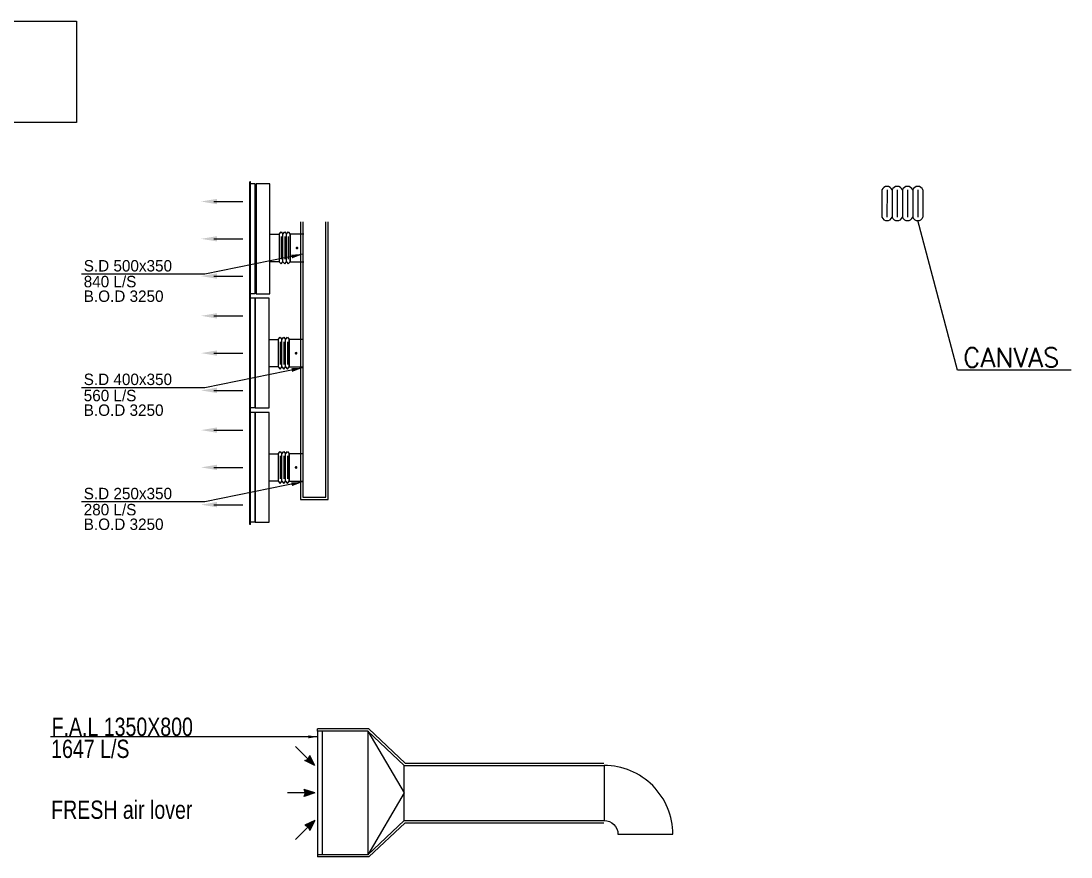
# Model space of a CAD drawing. Header units: millimetres. Extents: x -21221 to 1625077, y -149981 to 356550.
# Drawn here: x 797169 to 808658, y 228167 to 237311 of the extents above; entities that cross this region are included whole.
import ezdxf

# ---------------------------------------------------------------- set-up
doc = ezdxf.new("R2010")
doc.units = ezdxf.units.MM
doc.header["$LTSCALE"] = 1000
doc.header["$MEASUREMENT"] = 0
doc.layers.get('0').update_dxf_attribs({"linetype": 'CONTINUOUS'})
for name, color, linetype in [('01-MP01-ground floor$0$M-HVAC-FLEX', 10, 'CONTINUOUS'), ('11-F-A-DUCT', 11, 'CONTINUOUS'), ('12- S. & R.  DIFFUSER-GRILLES', 12, 'CONTINUOUS'), ('12-FLEXABLE', 12, 'CONTINUOUS'), ('3- SUPPLY DUCT', 3, 'CONTINUOUS'), ('4-DUCT-TEXT', 4, 'CONTINUOUS'), ('9- DUCT INSULATION', 9, 'CONTINUOUS'), ('9- DUCT SUPPORT', 9, 'CONTINUOUS'), ('ARNOT', 3, 'CONTINUOUS'), ('DIM-DPME-1-50', 10, 'CONTINUOUS'), ('DUCT', 3, 'CONTINUOUS')]:
    doc.layers.add(name, color=color, linetype=linetype)
doc.styles.add('DIM-DPME-1-50', font='romans.shx')
doc.styles.add('HASSAN', font='romans.shx')
doc.styles.add('ROMANS', font='romans.shx', dxfattribs={"width": 0.85})
doc.styles.add('STENCIL', font='stencil.shx')
doc.styles.add('TEXT-P', font='stencil.shx', dxfattribs={"height": 0.3})
doc.dimstyles.new('ARROW', dxfattribs={"dimscale": 0, "dimtxt": 125, "dimasz": 125, "dimexe": 20, "dimexo": 20, "dimgap": 15, "dimtad": 1, "dimdec": 0, "dimzin": 1, "dimdsep": 46, "dimtxsty": 'DIM-DPME-1-50', "dimblk": 'DIM-DPME-1-50', "dimcen": 1.25, "dimdle": 250, "dimclrd": 33, "dimclre": 33, "dimclrt": 4, "dimadec": 0, "dimazin": 2, "dimtfac": 1, "dimtdec": 0, "dimtmove": 0, "dimatfit": 3, "dimfxl": 1, "dimtolj": 1, "dimtzin": 0, "dimarcsym": 0})
doc.dimstyles.get("Standard").update_dxf_attribs({"dimtxt": 125, "dimasz": 200, "dimexe": 0.18, "dimexo": 0.0625, "dimgap": 0.09, "dimtad": 0, "dimtih": 1, "dimtoh": 1, "dimdec": 4, "dimlfac": 0.1, "dimzin": 0, "dimdsep": 46, "dimtxsty": 'ROMANS', "dimcen": 0.09, "dimclrd": 1, "dimclre": 1, "dimclrt": 256, "dimadec": 0, "dimazin": 0, "dimtfac": 1, "dimtdec": 4, "dimtofl": 0, "dimtmove": 0, "dimatfit": 3, "dimfxl": 1, "dimtolj": 1, "dimtzin": 0, "dimarcsym": 0})

# ---------------------------------------------------------------- blocks, each defined once
blk = doc.blocks.new('LBG')
at = {"layer": '12- S. & R.  DIFFUSER-GRILLES'}
for p, q in [((-10, -625), (-10, 625)), ((0, 625), (-10, 625)), ((0, -625), (0, 625)), ((50, 600), (0, 600)), ((50, -600), (50, 600)), ((0, -625), (-10, -625)), ((50, -600), (0, -600))]:
    blk.add_line(p, q, dxfattribs=at)
at = {"layer": '12- S. & R.  DIFFUSER-GRILLES', "color": 13}
for p, q in [((-403, 408), (-87, 408)), ((-403, 0), (-87, 0)), ((-403, -408), (-87, -408))]:
    blk.add_line(p, q, dxfattribs=at)
for points in [[(-368, 378), (-368, 437), (-543, 408)], [(-368, -29), (-368, 29), (-543, 0)], [(-368, -378), (-368, -437), (-543, -408)]]:
    blk.add_solid(points, dxfattribs=at)
blk = doc.blocks.new('DIM-DPME-1-50')
at = {"layer": 'DIM-DPME-1-50', "color": 4}
blk.add_line((0, 100.001), (0, -100.001), dxfattribs=at)
at = {"layer": 'DIM-DPME-1-50', "color": 5}
blk.add_line((70.711, 70.711), (-70.711, -70.711), dxfattribs=at)
at = {"layer": 'DIM-DPME-1-50'}
blk.add_line((100.001, 0), (-100.001, 0), dxfattribs=at)
blk = doc.blocks.new('01-MP01-ground floor$0$FLEX-CS371.49x300')
at = {"layer": '12-FLEXABLE', "color": 12}
for p, q in [((170, 175), (150, 150)), ((150, 150), (150, -150)), ((190, 150), (170, 175)), ((210, 175), (190, 150)), ((190, 150), (190, -150)), ((230, 150), (210, 175)), ((250, 175), (230, 150)), ((230, 150), (230, -150)), ((270, 150), (250, 175)), ((170, -175), (150, -150)), ((190, -150), (170, -175)), ((210, -175), (190, -150)), ((230, -150), (210, -175)), ((250, -175), (230, -150)), ((270, -150), (250, -175))]:
    blk.add_line(p, q, dxfattribs=at)
at = {"layer": '12-FLEXABLE', "color": 13}
for p, q in [((170, -126), (170, 123)), ((210, -126), (210, 123)), ((250, -126), (250, 123))]:
    blk.add_line(p, q, dxfattribs=at)
at = {"layer": '12-FLEXABLE', "color": 12}
for points in [[(0, -150), (150, -150), (150, 150), (0, 150)], [(371, -150), (270, -150), (270, 150), (371, 150)]]:
    blk.add_lwpolyline(points, dxfattribs=at)
blk.add_lwpolyline([(129, 107, 0, 0, 0), (78, 7, 15, 15, 1), (72, -7, 15, 15, 1), (78, 7, 0, 0, 0), (21, -107, 0, 0, 0)], format="xyseb", dxfattribs=at)
blk = doc.blocks.new('EL24F')
at = {"layer": '11-F-A-DUCT'}
blk.add_lwpolyline([(-150, -450, -0.414214), (0, -300), (0, 300, 0.414214), (-750, -450)], format="xyb", close=True, dxfattribs=at)

msp = doc.modelspace()

# ---------------------------------------------------------------- hatches: boundary and pattern name
for points in [[(800275.2, 229220.7), (800312.4, 229238.2), (800330, 229275.5), (800383.6, 229167.1)], [(800269, 228828.3), (800283, 228867.1), (800269, 228905.8), (800383.6, 228867.1)], [(800275.2, 228513.4), (800312.4, 228495.9), (800330, 228458.6), (800383.6, 228567.1)]]:
    msp.add_hatch(color=13).paths.add_polyline_path(points)

# ---------------------------------------------------------------- linework, layer by layer
at = {"color": 13}
for p, q in [((800312.4, 229238.2), (800173.3, 229377.3)), ((800275.2, 229220.7), (800312.4, 229238.2)), ((800383.6, 229167.1), (800275.2, 229220.7)), ((800312.4, 229238.2), (800330, 229275.5)), ((800383.6, 229167.1), (800330, 229275.5)), ((800283, 228867.1), (800086.2, 228867.1)), ((800383.6, 228867.1), (800269, 228905.8)), ((800283, 228867.1), (800269, 228905.8)), ((800383.6, 228867.1), (800269, 228828.3)), ((800269, 228828.3), (800283, 228867.1)), ((800383.6, 228567.1), (800275.2, 228513.4)), ((800383.6, 228567.1), (800330, 228458.6)), ((800312.4, 228495.9), (800173.3, 228356.8)), ((800275.2, 228513.4), (800312.4, 228495.9)), ((800312.4, 228495.9), (800330, 228458.6))]:
    msp.add_line(p, q, dxfattribs=at)
at = {"layer": '11-F-A-DUCT', "color": 9}
for p, q in [((800973.5, 229567.1), (800413.6, 229567.1)), ((800413.6, 229542.1), (800413.6, 229567.1)), ((801373.5, 229192.1), (800973.5, 229567.1)), ((801373.5, 229192.1), (803548, 229192.1)), ((801373.5, 228542.1), (800973.5, 228167.1)), ((801373.5, 228542.1), (803548, 228542.1)), ((800413.6, 228192.1), (800413.6, 228167.1)), ((800973.5, 228167.1), (800413.6, 228167.1))]:
    msp.add_line(p, q, dxfattribs=at)
at = {"layer": '11-F-A-DUCT'}
for p, q in [((800963.6, 229542.1), (800413.6, 229542.1)), ((800413.6, 229542.1), (800413.6, 228192.1)), ((800463.6, 229542.1), (800463.6, 228192.1)), ((800963.6, 229542.1), (800963.6, 228192.1)), ((801363.6, 229167.1), (800963.6, 229542.1)), ((800963.6, 229542.1), (801363.6, 228867.1)), ((801363.6, 229167.1), (803551, 229167.1)), ((801363.6, 228567.1), (801363.6, 229167.1)), ((801363.6, 228867.1), (800963.6, 228192.1)), ((801363.6, 228567.1), (800963.6, 228192.1)), ((801363.6, 228567.1), (803551, 228567.1)), ((800963.6, 228192.1), (800413.6, 228192.1))]:
    msp.add_line(p, q, dxfattribs=at)
at = {"layer": '3- SUPPLY DUCT'}
for p, q in [((800253.6, 235115.8), (800253.6, 232102.3)), ((800503.6, 232102.3), (800503.6, 235115.8)), ((800253.6, 232102.3), (800503.6, 232102.3))]:
    msp.add_line(p, q, dxfattribs=at)
for points in [[(799892.9, 235528.3), (799742.1, 235528.3), (799742.1, 234328.3), (799892.9, 234328.3)], [(799882.9, 234278.3), (799732.1, 234278.3), (799732.1, 233078.3), (799882.9, 233078.3)], [(799882.9, 233028.3), (799732.1, 233028.3), (799732.1, 231828.3), (799882.9, 231828.3)]]:
    msp.add_lwpolyline(points, close=True, dxfattribs=at)
at = {"layer": '4-DUCT-TEXT', "color": 33, "ltscale": 0.001}
msp.add_lwpolyline([(794136.6, 237310.5), (797775.1, 237310.5), (797775.1, 236200.3), (794136.6, 236200.3)], close=True, dxfattribs=at)
at = {"layer": '9- DUCT INSULATION'}
for p, q in [((800228.6, 235115.8), (800228.6, 232077.3)), ((800528.6, 232077.3), (800528.6, 235115.8)), ((800228.6, 232077.3), (800528.6, 232077.3))]:
    msp.add_line(p, q, dxfattribs=at)
at = {"layer": '9- DUCT SUPPORT'}
msp.add_line((800228.6, 233433.8), (800228.6, 233381.4), dxfattribs=at)
at = {"layer": 'ARNOT'}
for p, q in [((807416.4, 233490.7), (806982.5, 235127.2)), ((808658.4, 233490.7), (807416.4, 233490.7))]:
    msp.add_line(p, q, dxfattribs=at)
at = {"layer": 'DUCT', "color": 2}
for p, q in [((806588.8, 235463.9), (806588.7, 235164.7)), ((806645.1, 235463.9), (806645, 235164.7)), ((806701.3, 235463.9), (806701.2, 235164.7)), ((806757.6, 235463.9), (806757.5, 235164.7)), ((806813.8, 235463.9), (806813.7, 235164.7)), ((806870.1, 235463.9), (806870, 235164.7)), ((806926.3, 235463.9), (806926.2, 235164.7)), ((806982.6, 235463.9), (806982.5, 235164.7)), ((807038.8, 235463.9), (807038.7, 235164.7))]:
    msp.add_line(p, q, dxfattribs=at)
for centre, start, end in [((806645.1, 235440.5), 22.61986, 157.38014), ((806757.6, 235440.5), 22.61986, 157.38014), ((806870.1, 235440.5), 22.61986, 157.38014), ((806982.6, 235440.5), 22.61986, 157.38014), ((806645, 235188.2), 202.61986, 337.38014), ((806757.5, 235188.2), 202.61986, 337.38014), ((806870, 235188.2), 202.61986, 337.38014), ((806982.5, 235188.2), 202.61986, 337.38014)]:
    msp.add_arc(centre, 60.9, start, end, dxfattribs=at)

# ---------------------------------------------------------------- block references
at = {"layer": '01-MP01-ground floor$0$M-HVAC-FLEX', "rotation": 180}
for p in [(800264.4, 234828.3), (800254.4, 233677.3), (800254.4, 232427.3)]:
    msp.add_blockref('01-MP01-ground floor$0$FLEX-CS371.49x300', p, dxfattribs=at)
at = {"layer": '12- S. & R.  DIFFUSER-GRILLES'}
for p in [(799682.1, 234928.3), (799682.1, 233678.3), (799682.1, 232428.3)]:
    msp.add_blockref('LBG', p, dxfattribs=at)
at = {"layer": '3- SUPPLY DUCT', "rotation": 270}
msp.add_blockref('EL24F', (804001, 228417.1), dxfattribs=at)

# ---------------------------------------------------------------- texts
at = {"layer": '11-F-A-DUCT', "color": 4, "style": 'TEXT-P', "width": 0.8}
for s, p in [('F.A.L 1350X800', (797504, 229491.2)), ('1647 L/S', (797499.5, 229250)), ('FRESH air lover', (797499.5, 228584.3))]:
    msp.add_text(s, height=200, dxfattribs=at).set_placement(p)
at = {"layer": '4-DUCT-TEXT', "ltscale": 0.001, "style": 'STENCIL'}
for s, p in [('S.D 500x350', (797855.6, 234570.8)), ('840 L/S', (797855.6, 234398.3)), ('B.O.D 3250', (797855.6, 234238.3)), ('S.D 400x350', (797855.6, 233328.8)), ('560 L/S', (797855.6, 233151.8)), ('B.O.D 3250', (797855.6, 232991.8)), ('S.D 250x350', (797855.6, 232079.8)), ('280 L/S', (797855.6, 231903.8)), ('B.O.D 3250', (797855.6, 231743.8))]:
    msp.add_text(s, height=125, rotation=360, dxfattribs=at).set_placement(p)
at = {"layer": 'ARNOT', "style": 'HASSAN'}
msp.add_text('CANVAS', height=210, rotation=0.03878, dxfattribs=at).set_placement((807478.5, 233525.4))

# ---------------------------------------------------------------- leaders
at = {"layer": '11-F-A-DUCT', "color": 33}
msp.add_leader([(800413.6, 229481.2), (797492.6, 229481.2)], dimstyle='Standard', override={"dimasz": 100, "dimgap": 0.09, "dimtad": 0}, dxfattribs=at)
at = {"layer": '4-DUCT-TEXT', "ltscale": 0.001}
for points in [[(800253.6, 234759.8), (799179.5, 234541.7), (797829.6, 234541.7)], [(800253.6, 233517.8), (799179.5, 233299.7), (797829.6, 233299.7)], [(800253.6, 232268.8), (799179.5, 232050.7), (797829.6, 232050.7)]]:
    msp.add_leader(points, dimstyle='ARROW', override={"dimscale": 1}, dxfattribs=at)

doc.saveas('drawing.dxf')
